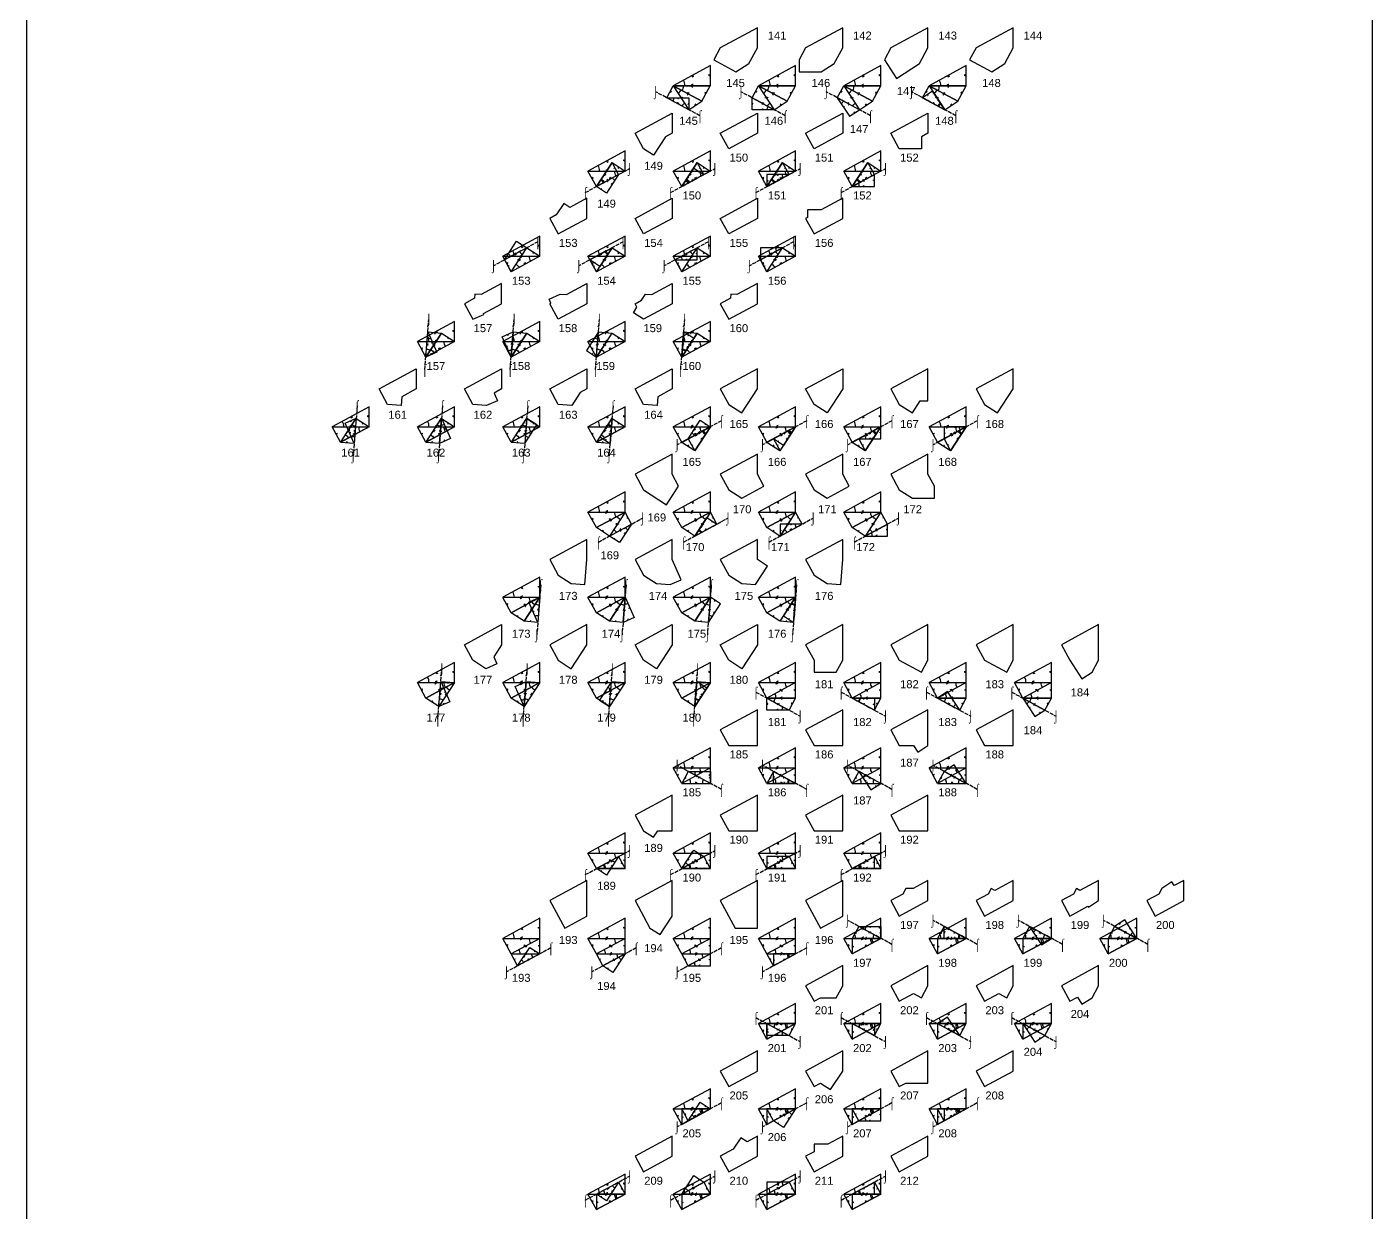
# Model space of a CAD drawing. Header units: millimetres. Extents: x 122552 to 2943733, y -2581954 to 22549.
# Drawn here: x 2523429 to 2943733, y -1841895 to -1471444 of the extents above; entities that cross this region are included whole.
import ezdxf
from ezdxf.enums import TextEntityAlignment as Align

# ---------------------------------------------------------------- set-up
doc = ezdxf.new("R2010")
doc.units = ezdxf.units.MM
doc.linetypes.add('ACAD_ISO02W100', pattern=[15, 12, -3])
for name, color, linetype in [('BASE', 170, 'Continuous'), ('HYPOTENUSE', 10, 'Continuous'), ('PERPENDICULAR', 90, 'Continuous'), ('Standard', 7, 'Continuous')]:
    doc.layers.add(name, color=color, linetype=linetype)
doc.styles.add('Arial', font='arial_0.ttf')

# ---------------------------------------------------------------- blocks, each defined once
blk = doc.blocks.new('fundamental_block_GT')
at = {"color": 175, "true_color": 0x4554a5}
for p, q in [((439, -4), (439, 26)), ((439, 26), (469, 26)), ((469, 26), (460, 29)), ((469, 26), (460, 23))]:
    blk.add_line(p, q, dxfattribs=at)
at = {"color": 242, "true_color": 0xcd2027}
for p, q in [((441, 235), (456, 208)), ((456, 208), (482, 222)), ((482, 222), (472, 221)), ((482, 222), (475, 215))]:
    blk.add_line(p, q, dxfattribs=at)
at = {"color": 114, "true_color": 0x139b48}
for p, q in [((851, 261), (848, 251)), ((851, 231), (851, 261)), ((851, 261), (854, 251)), ((881, 231), (851, 231))]:
    blk.add_line(p, q, dxfattribs=at)
at = {"color": 4}
blk.add_arc((0, -2), 277, 359.9799, 28.4254, dxfattribs=at)
at = {"layer": 'BASE'}
blk.add_line((0, 0), (879, -7), dxfattribs=at)
at = {"layer": 'HYPOTENUSE'}
blk.add_line((883, 469), (0, 0), dxfattribs=at)
at = {"layer": 'PERPENDICULAR'}
blk.add_line((879, -7), (883, 469), dxfattribs=at)
blk = doc.blocks.new('complete_blocks')
at = {"linetype": 'ACAD_ISO02W100', "ltscale": 100}
for p, q in [((52663, 438802), (38834, 446307)), ((79312, 438802), (65483, 446307)), ((105961, 438802), (92131, 446307)), ((132609, 438802), (118780, 446307)), ((16858, 414801), (30687, 422306)), ((43507, 414801), (57336, 422306)), ((70155, 414801), (83985, 422306)), ((96804, 414801), (110633, 422306)), ((2002, 399410), (-11827, 391905)), ((28651, 399410), (14821, 391905)), ((55299, 399410), (41470, 391905)), ((81948, 399410), (68119, 391905)), ((-33293, 359458), (-32049, 375144)), ((-6644, 359458), (-5400, 375144)), ((20004, 359458), (21248, 375144)), ((46653, 359458), (47897, 375144)), ((-54442, 348157), (-55686, 332472)), ((-27793, 348157), (-29037, 332472)), ((-1144, 348157), (-2388, 332472)), ((25504, 348157), (24260, 332472)), ((59372, 343465), (45543, 335960)), ((86021, 343465), (72192, 335960)), ((112670, 343465), (98840, 335960)), ((139318, 343465), (125489, 335960)), ((20931, 305559), (34760, 313064)), ((47580, 305559), (61409, 313064)), ((74228, 305559), (88058, 313064)), ((100877, 305559), (114706, 313064)), ((2929, 292213), (1685, 276527)), ((29577, 292213), (28333, 276527)), ((56226, 292213), (54982, 276527)), ((82875, 292213), (81631, 276527)), ((-29220, 250216), (-27976, 265902)), ((-2572, 250216), (-1327, 265902)), ((24077, 250216), (25321, 265902)), ((50726, 250216), (51970, 265902)), ((70155, 258661), (83985, 251156)), ((96804, 258661), (110633, 251156)), ((123453, 258661), (137282, 251156)), ((150101, 258661), (163931, 251156)), ((59372, 228260), (45543, 235765)), ((86021, 228260), (72192, 235765)), ((112670, 228260), (98840, 235765)), ((139318, 228260), (125489, 235765)), ((16858, 201611), (30687, 209116)), ((43507, 201611), (57336, 209116)), ((70155, 201611), (83985, 209116)), ((96804, 201611), (110633, 209116)), ((112670, 179820), (98840, 187326)), ((139318, 179820), (125489, 187326)), ((165967, 179820), (152138, 187326)), ((192616, 179820), (178786, 187326)), ((6075, 178715), (-7754, 171210)), ((32724, 178715), (18894, 171210)), ((59372, 178715), (45543, 171210)), ((86021, 178715), (72192, 171210)), ((70155, 156924), (83985, 149419)), ((96804, 156924), (110633, 149419)), ((123453, 156924), (137282, 149419)), ((150101, 156924), (163931, 149419)), ((59372, 130276), (45543, 122771)), ((86021, 130276), (72192, 122771)), ((112670, 130276), (98840, 122771)), ((139318, 130276), (125489, 122771)), ((16858, 99874), (30687, 107380)), ((43507, 99874), (57336, 107380)), ((70155, 99874), (83985, 107380)), ((96804, 99874), (110633, 107380))]:
    blk.add_line(p, q, dxfattribs=at)
for p, xscale, yscale, zscale, rotation in [((44328, 448183), 10.18429076373612, 10.18429076373612, 10.18429076373612, 303.5116672382094), ((44328, 448183), 11.58735412275403, 11.58735412275403, 11.58735412275403, 332.0000000000002), ((70976, 448183), 10.18429076373612, 10.18429076373612, 10.18429076373612, 303.5116672382094), ((70976, 448183), 11.58735412275403, 11.58735412275403, 11.58735412275403, 332.0000000000002), ((97625, 448183), 10.18429076373612, 10.18429076373612, 10.18429076373612, 303.5116672382094), ((97625, 448183), 11.58735412275403, 11.58735412275403, 11.58735412275403, 332.0000000000002), ((124274, 448183), 10.18429076373612, 10.18429076373612, 10.18429076373612, 303.5116672382094), ((124274, 448183), 11.58735412275403, 11.58735412275403, 11.58735412275403, 332.0000000000002), ((49206, 440678), -8.951118371073811, 8.951118371073813, 8.951118371073811, 331.0233344764158), ((75855, 440678), -8.951118371073811, 8.951118371073813, 8.951118371073811, 331.0233344764158), ((95589, 444431), 7.867265571233956, 7.867265571233956, 7.867265571233956, 303.5116672382118), ((102503, 440678), -8.951118371073811, 8.951118371073813, 8.951118371073811, 331.0233344764158), ((129152, 440678), -8.951118371073811, 8.951118371073813, 8.951118371073811, 331.0233344764158), ((129152, 440678), 7.867265571233958, 7.867265571233958, 7.867265571233958, 123.5116672382119), ((42291, 444431), -7.867265571233956, 7.867265571233956, 7.867265571233956, 179.5116672382024), ((75855, 440678), -7.867265571233958, 7.867265571233957, 7.867265571233957, 359.5116672382023), ((29266, 421535), -11.58735412275403, 11.58735412275403, 11.58735412275403, 27.99999999999958), ((55915, 421535), -11.58735412275403, 11.58735412275403, 11.58735412275403, 27.99999999999958), ((82564, 421535), -11.58735412275403, 11.58735412275403, 11.58735412275403, 27.99999999999958), ((109212, 421535), -11.58735412275403, 11.58735412275403, 11.58735412275403, 27.99999999999958), ((20315, 416677), 8.951118371073763, 8.951118371073763, 8.951118371073763, 28.97666552358404), ((20315, 416677), -10.18429076373601, 10.18429076373601, 10.18429076373601, 236.488332761791), ((27230, 420430), -7.867265571233956, 7.867265571233957, 7.867265571233957, 56.48833276178713), ((46964, 416677), 8.951118371073763, 8.951118371073763, 8.951118371073763, 28.97666552358404), ((46964, 416677), -10.18429076373601, 10.18429076373601, 10.18429076373601, 236.488332761791), ((46964, 416677), -7.867265571233956, 7.867265571233956, 7.867265571233956, 236.4883327617871), ((73613, 416677), 8.951118371073763, 8.951118371073763, 8.951118371073763, 28.97666552358404), ((73613, 416677), -10.18429076373601, 10.18429076373601, 10.18429076373601, 236.488332761791), ((80527, 420430), 7.867265571233957, 7.867265571233957, 7.867265571233957, 180.4883327617987), ((100261, 416677), 8.951118371073763, 8.951118371073763, 8.951118371073763, 28.97666552358404), ((100261, 416677), -10.18429076373601, 10.18429076373601, 10.18429076373601, 236.488332761791), ((100261, 416677), 7.867265571233956, 7.867265571233956, 7.867265571233956, 0.488332761798667), ((2618, 394886), -11.58735412275403, 11.58735412275403, 11.58735412275403, 27.99999999999958), ((-8370, 393781), -7.867265571233956, 7.867265571233956, 7.867265571233956, 236.4883327617871), ((29266, 394886), -11.58735412275403, 11.58735412275403, 11.58735412275403, 27.99999999999958), ((25193, 397533), -7.867265571233956, 7.867265571233957, 7.867265571233957, 56.48833276178713), ((55915, 394886), -11.58735412275403, 11.58735412275403, 11.58735412275403, 27.99999999999958), ((82564, 394886), -11.58735412275403, 11.58735412275403, 11.58735412275403, 27.99999999999958), ((-1455, 397533), 8.951118371073763, 8.951118371073763, 8.951118371073763, 208.976665523584), ((-6333, 390028), -10.18429076373601, 10.18429076373601, 10.18429076373601, 236.488332761791), ((25193, 397533), 8.951118371073763, 8.951118371073763, 8.951118371073763, 208.976665523584), ((20315, 390028), -10.18429076373601, 10.18429076373601, 10.18429076373601, 236.488332761791), ((51842, 397533), 8.951118371073763, 8.951118371073763, 8.951118371073763, 208.976665523584), ((44927, 393781), 7.867265571233956, 7.867265571233956, 7.867265571233956, 0.488332761798667), ((46964, 390028), -10.18429076373601, 10.18429076373601, 10.18429076373601, 236.488332761791), ((78491, 397533), 8.951118371073763, 8.951118371073763, 8.951118371073763, 208.976665523584), ((78491, 397533), 7.867265571233957, 7.867265571233957, 7.867265571233957, 180.4883327617987), ((73613, 390028), -10.18429076373601, 10.18429076373601, 10.18429076373601, 236.488332761791), ((-32360, 371222), -7.867265571234027, 7.867265571234027, 7.867265571234027, 113.4649982853669), ((-24031, 368237), -11.58735412275403, 11.58735412275403, 11.58735412275403, 27.99999999999958), ((-32982, 363380), -8.95111837107376, 8.951118371073761, 8.951118371073763, 264.9766655235803), ((-32982, 363380), -10.18429076373601, 10.18429076373601, 10.18429076373601, 236.488332761791), ((-6333, 363380), -7.867265571234027, 7.867265571234026, 7.867265571234026, 293.464998285367), ((2618, 368237), -11.58735412275403, 11.58735412275403, 11.58735412275403, 27.99999999999958), ((-6333, 363380), -8.95111837107376, 8.951118371073761, 8.951118371073763, 264.9766655235803), ((-6333, 363380), -10.18429076373601, 10.18429076373601, 10.18429076373601, 236.488332761791), ((20937, 371222), 7.867265571234015, 7.867265571234015, 7.867265571234015, 237.4649982853774), ((29266, 368237), -11.58735412275403, 11.58735412275403, 11.58735412275403, 27.99999999999958), ((20315, 363380), -8.95111837107376, 8.951118371073761, 8.951118371073763, 264.9766655235803), ((20315, 363380), -10.18429076373601, 10.18429076373601, 10.18429076373601, 236.488332761791), ((46964, 363380), 7.867265571234018, 7.867265571234018, 7.867265571234018, 57.46499828537736), ((55915, 368237), -11.58735412275403, 11.58735412275403, 11.58735412275403, 27.99999999999958), ((46964, 363380), -8.95111837107376, 8.951118371073761, 8.951118371073763, 264.9766655235803), ((46964, 363380), -10.18429076373601, 10.18429076373601, 10.18429076373601, 236.488332761791), ((-50680, 341589), -11.58735412275403, 11.58735412275403, 11.58735412275403, 27.99999999999958), ((-24031, 341589), -11.58735412275403, 11.58735412275403, 11.58735412275403, 27.99999999999958), ((2618, 341589), -11.58735412275403, 11.58735412275403, 11.58735412275403, 27.99999999999958), ((29266, 341589), -11.58735412275403, 11.58735412275403, 11.58735412275403, 27.99999999999958), ((55915, 341589), -11.58735412275403, 11.58735412275403, 11.58735412275403, 27.99999999999958), ((82564, 341589), -11.58735412275403, 11.58735412275403, 11.58735412275403, 27.99999999999958), ((109212, 341589), -11.58735412275403, 11.58735412275403, 11.58735412275403, 27.99999999999958), ((135861, 341589), -11.58735412275403, 11.58735412275403, 11.58735412275403, 27.99999999999958), ((-59631, 336731), -10.18429076373601, 10.18429076373601, 10.18429076373601, 236.488332761791), ((-54753, 344236), -8.951118371073758, 8.951118371073761, 8.951118371073763, 84.97666552358034), ((-55375, 336393), -7.867265571234027, 7.867265571234026, 7.867265571234026, 293.464998285367), ((-32982, 336731), -10.18429076373601, 10.18429076373601, 10.18429076373601, 236.488332761791), ((-28104, 344236), -8.951118371073758, 8.951118371073761, 8.951118371073763, 84.97666552358034), ((-28104, 344236), -7.867265571234027, 7.867265571234027, 7.867265571234027, 113.4649982853669), ((-6333, 336731), -10.18429076373601, 10.18429076373601, 10.18429076373601, 236.488332761791), ((-1455, 344236), -8.951118371073758, 8.951118371073761, 8.951118371073763, 84.97666552358034), ((-2077, 336393), 7.867265571234026, 7.867265571234026, 7.867265571234026, 57.46499828537651), ((20315, 336731), -10.18429076373601, 10.18429076373601, 10.18429076373601, 236.488332761791), ((25193, 344236), -8.951118371073758, 8.951118371073761, 8.951118371073763, 84.97666552358034), ((25193, 344236), 7.867265571234015, 7.867265571234015, 7.867265571234015, 237.4649982853774), ((55915, 341589), -10.18429076373601, 10.18429076373601, 10.18429076373601, 56.48833276179112), ((49000, 337836), -7.867265571233956, 7.867265571233956, 7.867265571233956, 236.4883327617871), ((55915, 341589), 8.951118371073763, 8.951118371073763, 8.951118371073763, 208.976665523584), ((82564, 341589), -10.18429076373601, 10.18429076373601, 10.18429076373601, 56.48833276179112), ((82564, 341589), 8.951118371073763, 8.951118371073763, 8.951118371073763, 208.976665523584), ((82564, 341589), -7.867265571233956, 7.867265571233957, 7.867265571233957, 56.48833276178713), ((109212, 341589), -10.18429076373601, 10.18429076373601, 10.18429076373601, 56.48833276179112), ((109212, 341589), 8.951118371073763, 8.951118371073763, 8.951118371073763, 208.976665523584), ((102298, 337836), 7.867265571233956, 7.867265571233956, 7.867265571233956, 0.488332761798667), ((135861, 341589), -10.18429076373601, 10.18429076373601, 10.18429076373601, 56.48833276179112), ((135861, 341589), 7.867265571233957, 7.867265571233957, 7.867265571233957, 180.4883327617987), ((135861, 341589), 8.951118371073763, 8.951118371073763, 8.951118371073763, 208.976665523584), ((29266, 314940), -11.58735412275403, 11.58735412275403, 11.58735412275403, 27.99999999999958), ((55915, 314940), -11.58735412275403, 11.58735412275403, 11.58735412275403, 27.99999999999958), ((82564, 314940), -11.58735412275403, 11.58735412275403, 11.58735412275403, 27.99999999999958), ((109212, 314940), -11.58735412275403, 11.58735412275403, 11.58735412275403, 27.99999999999958), ((29266, 314940), -10.18429076373601, 10.18429076373601, 10.18429076373601, 56.48833276179112), ((55915, 314940), -10.18429076373601, 10.18429076373601, 10.18429076373601, 56.48833276179112), ((82564, 314940), -10.18429076373601, 10.18429076373601, 10.18429076373601, 56.48833276179112), ((109212, 314940), -10.18429076373601, 10.18429076373601, 10.18429076373601, 56.48833276179112), ((24388, 307435), 8.951118371073763, 8.951118371073763, 8.951118371073763, 28.97666552358404), ((31303, 311188), -7.867265571233956, 7.867265571233957, 7.867265571233957, 56.48833276178713), ((51037, 307435), 8.951118371073763, 8.951118371073763, 8.951118371073763, 28.97666552358404), ((51037, 307435), -7.867265571233956, 7.867265571233956, 7.867265571233956, 236.4883327617871), ((77686, 307435), 8.951118371073763, 8.951118371073763, 8.951118371073763, 28.97666552358404), ((84600, 311188), 7.867265571233957, 7.867265571233957, 7.867265571233957, 180.4883327617987), ((104334, 307435), 8.951118371073763, 8.951118371073763, 8.951118371073763, 28.97666552358404), ((104334, 307435), 7.867265571233956, 7.867265571233956, 7.867265571233956, 0.488332761798667), ((2618, 288291), -11.58735412275403, 11.58735412275403, 11.58735412275403, 27.99999999999958), ((2618, 288291), -10.18429076373601, 10.18429076373601, 10.18429076373601, 56.48833276179112), ((29266, 288291), -11.58735412275403, 11.58735412275403, 11.58735412275403, 27.99999999999958), ((29266, 288291), -10.18429076373601, 10.18429076373601, 10.18429076373601, 56.48833276179112), ((55915, 288291), -11.58735412275403, 11.58735412275403, 11.58735412275403, 27.99999999999958), ((55915, 288291), -10.18429076373601, 10.18429076373601, 10.18429076373601, 56.48833276179112), ((82564, 288291), -11.58735412275403, 11.58735412275403, 11.58735412275403, 27.99999999999958), ((82564, 288291), -10.18429076373601, 10.18429076373601, 10.18429076373601, 56.48833276179112), ((2618, 288291), -8.951118371073703, 8.951118371073697, 8.951118371073699, 84.97666552358099), ((1996, 280449), -7.867265571233787, 7.867265571233787, 7.867265571233788, 293.4649982853678), ((29266, 288291), -8.951118371073703, 8.951118371073697, 8.951118371073699, 84.97666552358099), ((29266, 288291), -7.867265571233786, 7.867265571233787, 7.867265571233787, 113.4649982853677), ((55915, 288291), -8.951118371073703, 8.951118371073697, 8.951118371073699, 84.97666552358099), ((55293, 280449), 7.867265571233788, 7.867265571233788, 7.867265571233788, 57.46499828537721), ((82564, 288291), -8.951118371073703, 8.951118371073697, 8.951118371073699, 84.97666552358099), ((82564, 288291), 7.867265571233787, 7.867265571233787, 7.867265571233787, 237.4649982853773), ((-24031, 261643), -11.58735412275403, 11.58735412275403, 11.58735412275403, 27.99999999999958), ((2618, 261643), -11.58735412275403, 11.58735412275403, 11.58735412275403, 27.99999999999958), ((29266, 261643), -11.58735412275403, 11.58735412275403, 11.58735412275403, 27.99999999999958), ((55915, 261643), -11.58735412275403, 11.58735412275403, 11.58735412275403, 27.99999999999958), ((82564, 261643), -11.58735412275403, 11.58735412275403, 11.58735412275403, 27.99999999999958), ((109212, 261643), -11.58735412275403, 11.58735412275403, 11.58735412275403, 27.99999999999958), ((135861, 261643), -11.58735412275403, 11.58735412275403, 11.58735412275403, 27.99999999999958), ((162510, 261643), -11.58735412275403, 11.58735412275403, 11.58735412275403, 27.99999999999958), ((-24031, 261643), -10.18429076373601, 10.18429076373601, 10.18429076373601, 56.48833276179112), ((-28287, 261980), -7.867265571233786, 7.867265571233787, 7.867265571233787, 113.4649982853677), ((-28909, 254138), -8.951118371073703, 8.951118371073697, 8.951118371073699, 264.976665523581), ((2618, 261643), -10.18429076373601, 10.18429076373601, 10.18429076373601, 56.48833276179112), ((-2260, 254138), -7.867265571233787, 7.867265571233787, 7.867265571233788, 293.4649982853678), ((-2260, 254138), -8.951118371073703, 8.951118371073697, 8.951118371073699, 264.976665523581), ((29266, 261643), -10.18429076373601, 10.18429076373601, 10.18429076373601, 56.48833276179112), ((25010, 261980), 7.867265571233787, 7.867265571233787, 7.867265571233787, 237.4649982853773), ((24388, 254138), -8.951118371073703, 8.951118371073697, 8.951118371073699, 264.976665523581), ((55915, 261643), -10.18429076373601, 10.18429076373601, 10.18429076373601, 56.48833276179112), ((51037, 254138), 7.867265571233788, 7.867265571233788, 7.867265571233788, 57.46499828537721), ((51037, 254138), -8.951118371073703, 8.951118371073697, 8.951118371073699, 264.976665523581), ((73613, 256785), 10.18429076373601, 10.18429076373601, 10.18429076373601, 0.4883327617912043), ((100261, 256785), 10.18429076373601, 10.18429076373601, 10.18429076373601, 0.4883327617912043), ((126910, 256785), 10.18429076373601, 10.18429076373601, 10.18429076373601, 0.4883327617912043), ((153559, 256785), 10.18429076373601, 10.18429076373601, 10.18429076373601, 0.4883327617912043), ((73613, 256785), 8.951118371073562, 8.951118371073562, 8.951118371073562, 331.9999999999989), ((80527, 253033), -7.867265571233637, 7.867265571233637, 7.867265571233638, 359.5116672382031), ((100261, 256785), 8.951118371073562, 8.951118371073562, 8.951118371073562, 331.9999999999989), ((100261, 256785), -7.867265571233639, 7.867265571233639, 7.86726557123364, 179.5116672382031), ((126910, 256785), 8.951118371073562, 8.951118371073562, 8.951118371073562, 331.9999999999989), ((133825, 253033), 7.867265571233636, 7.867265571233636, 7.867265571233636, 123.5116672382125), ((153559, 256785), 7.86726557123364, 7.86726557123364, 7.86726557123364, 303.5116672382126), ((153559, 256785), 8.951118371073562, 8.951118371073562, 8.951118371073562, 331.9999999999989), ((55915, 234994), -11.58735412275403, 11.58735412275403, 11.58735412275403, 27.99999999999958), ((82564, 234994), -11.58735412275403, 11.58735412275403, 11.58735412275403, 27.99999999999958), ((109212, 234994), -11.58735412275403, 11.58735412275403, 11.58735412275403, 27.99999999999958), ((135861, 234994), -11.58735412275403, 11.58735412275403, 11.58735412275403, 27.99999999999958), ((102298, 233889), 7.86726557123364, 7.86726557123364, 7.86726557123364, 303.5116672382126), ((135861, 230136), 7.867265571233636, 7.867265571233636, 7.867265571233636, 123.5116672382125), ((46964, 230136), 10.18429076373601, 10.18429076373601, 10.18429076373601, 0.4883327617912043), ((55915, 230136), 8.951118371073562, 8.951118371073562, 8.951118371073562, 151.9999999999989), ((49000, 233889), -7.867265571233639, 7.867265571233639, 7.86726557123364, 179.5116672382031), ((73613, 230136), 10.18429076373601, 10.18429076373601, 10.18429076373601, 0.4883327617912043), ((82564, 230136), 8.951118371073562, 8.951118371073562, 8.951118371073562, 151.9999999999989), ((82564, 230136), -7.867265571233637, 7.867265571233637, 7.867265571233638, 359.5116672382031), ((100261, 230136), 10.18429076373601, 10.18429076373601, 10.18429076373601, 0.4883327617912043), ((109212, 230136), 8.951118371073562, 8.951118371073562, 8.951118371073562, 151.9999999999989), ((126910, 230136), 10.18429076373601, 10.18429076373601, 10.18429076373601, 0.4883327617912043), ((135861, 230136), 8.951118371073562, 8.951118371073562, 8.951118371073562, 151.9999999999989), ((29266, 208345), -11.58735412275403, 11.58735412275403, 11.58735412275403, 27.99999999999958), ((55915, 208345), -11.58735412275403, 11.58735412275403, 11.58735412275403, 27.99999999999958), ((82564, 208345), -11.58735412275403, 11.58735412275403, 11.58735412275403, 27.99999999999958), ((109212, 208345), -11.58735412275403, 11.58735412275403, 11.58735412275403, 27.99999999999958), ((20315, 203488), 10.18429076373601, 10.18429076373601, 10.18429076373601, 0.4883327617912043), ((20315, 203488), -8.951118371073562, 8.951118371073562, 8.951118371073562, 208.0000000000011), ((27230, 207240), -7.867265571233638, 7.867265571233639, 7.86726557123364, 56.48833276178721), ((46964, 203488), -7.867265571233637, 7.867265571233639, 7.86726557123364, 236.4883327617872), ((46964, 203488), 10.18429076373601, 10.18429076373601, 10.18429076373601, 0.4883327617912043), ((46964, 203488), -8.951118371073562, 8.951118371073562, 8.951118371073562, 208.0000000000011), ((73613, 203488), 10.18429076373601, 10.18429076373601, 10.18429076373601, 0.4883327617912043), ((80527, 207240), 7.86726557123364, 7.86726557123364, 7.86726557123364, 180.4883327617971), ((73613, 203488), -8.951118371073562, 8.951118371073562, 8.951118371073562, 208.0000000000011), ((100261, 203488), 10.18429076373601, 10.18429076373601, 10.18429076373601, 0.4883327617912043), ((100261, 203488), -8.951118371073562, 8.951118371073562, 8.951118371073562, 208.0000000000011), ((100261, 203488), 7.867265571233641, 7.867265571233641, 7.867265571233641, 0.4883327617971738), ((2618, 181697), -11.58735412275403, 11.58735412275403, 11.58735412275403, 27.99999999999958), ((29266, 181697), -11.58735412275403, 11.58735412275403, 11.58735412275403, 27.99999999999958), ((55915, 181697), -11.58735412275403, 11.58735412275403, 11.58735412275403, 27.99999999999958), ((82564, 181697), -11.58735412275403, 11.58735412275403, 11.58735412275403, 27.99999999999958), ((109212, 181697), -11.58735412275403, 11.58735412275403, 11.58735412275403, 27.99999999999958), ((109212, 181697), 8.951118371073806, 8.951118371073806, 8.951118371073806, 152.0000000000014), ((102298, 185449), -7.867265571234049, 7.867265571234047, 7.867265571234048, 179.5116672382047), ((135861, 181697), -11.58735412275403, 11.58735412275403, 11.58735412275403, 27.99999999999958), ((135861, 181697), 8.951118371073806, 8.951118371073806, 8.951118371073806, 152.0000000000014), ((135861, 181697), -7.867265571234046, 7.867265571234047, 7.867265571234047, 359.5116672382047), ((162510, 181697), -11.58735412275403, 11.58735412275403, 11.58735412275403, 27.99999999999958), ((162510, 181697), 8.951118371073806, 8.951118371073806, 8.951118371073806, 152.0000000000014), ((155595, 185449), 7.867265571234048, 7.867265571234048, 7.867265571234048, 303.5116672382142), ((189158, 181697), -11.58735412275403, 11.58735412275403, 11.58735412275403, 27.99999999999958), ((189158, 181697), 8.951118371073806, 8.951118371073806, 8.951118371073806, 152.0000000000014), ((189158, 181697), 7.867265571234047, 7.867265571234047, 7.867265571234047, 123.5116672382142), ((-6333, 176839), 10.18429076373601, 10.18429076373601, 10.18429076373601, 0.4883327617912043), ((20315, 176839), 10.18429076373601, 10.18429076373601, 10.18429076373601, 0.4883327617912043), ((46964, 176839), 10.18429076373601, 10.18429076373601, 10.18429076373601, 0.4883327617912043), ((73613, 176839), 10.18429076373601, 10.18429076373601, 10.18429076373601, 0.4883327617912043), ((109212, 181697), 10.1842907637361, 10.1842907637361, 10.1842907637361, 180.4883327617911), ((135861, 181697), 10.1842907637361, 10.1842907637361, 10.1842907637361, 180.4883327617911), ((162510, 181697), 10.1842907637361, 10.1842907637361, 10.1842907637361, 180.4883327617911), ((189158, 181697), 10.1842907637361, 10.1842907637361, 10.1842907637361, 180.4883327617911), ((2618, 176839), -8.951118371073443, 8.951118371073443, 8.951118371073443, 28.0000000000011), ((-4297, 173086), -7.867265571233637, 7.867265571233639, 7.86726557123364, 236.4883327617872), ((29266, 176839), -8.951118371073443, 8.951118371073443, 8.951118371073443, 28.0000000000011), ((29266, 176839), -7.867265571233638, 7.867265571233639, 7.86726557123364, 56.48833276178721), ((55915, 176839), -8.951118371073443, 8.951118371073443, 8.951118371073443, 28.0000000000011), ((49000, 173086), 7.867265571233641, 7.867265571233641, 7.867265571233641, 0.4883327617971738), ((82564, 176839), -8.951118371073443, 8.951118371073443, 8.951118371073443, 28.0000000000011), ((82564, 176839), 7.86726557123364, 7.86726557123364, 7.86726557123364, 180.4883327617971), ((82564, 155048), -11.58735412275403, 11.58735412275403, 11.58735412275403, 27.99999999999958), ((109212, 155048), -11.58735412275403, 11.58735412275403, 11.58735412275403, 27.99999999999958), ((135861, 155048), -11.58735412275403, 11.58735412275403, 11.58735412275403, 27.99999999999958), ((162510, 155048), -11.58735412275403, 11.58735412275403, 11.58735412275403, 27.99999999999958), ((73613, 155048), 8.951118371073806, 8.951118371073806, 8.951118371073806, 332.0000000000014), ((100261, 155048), 8.951118371073806, 8.951118371073806, 8.951118371073806, 332.0000000000014), ((126910, 155048), 8.951118371073806, 8.951118371073806, 8.951118371073806, 332.0000000000014), ((133825, 151296), 7.867265571234047, 7.867265571234047, 7.867265571234047, 123.5116672382142), ((153559, 155048), 7.867265571234048, 7.867265571234048, 7.867265571234048, 303.5116672382142), ((153559, 155048), 8.951118371073806, 8.951118371073806, 8.951118371073806, 332.0000000000014), ((82564, 155048), 10.1842907637361, 10.1842907637361, 10.1842907637361, 180.4883327617911), ((80527, 151296), -7.867265571234046, 7.867265571234047, 7.867265571234047, 359.5116672382047), ((109212, 155048), 10.1842907637361, 10.1842907637361, 10.1842907637361, 180.4883327617911), ((100261, 155048), -7.867265571234049, 7.867265571234047, 7.867265571234048, 179.5116672382047), ((135861, 155048), 10.1842907637361, 10.1842907637361, 10.1842907637361, 180.4883327617911), ((162510, 155048), 10.1842907637361, 10.1842907637361, 10.1842907637361, 180.4883327617911), ((55915, 128399), -11.58735412275403, 11.58735412275403, 11.58735412275403, 27.99999999999958), ((55915, 128399), -8.951118371073806, 8.951118371073806, 8.951118371073806, 27.99999999999774), ((49000, 124647), -7.867265571233941, 7.867265571233939, 7.867265571233938, 236.488332761784), ((82564, 128399), -11.58735412275403, 11.58735412275403, 11.58735412275403, 27.99999999999958), ((82564, 128399), -8.951118371073806, 8.951118371073806, 8.951118371073806, 27.99999999999774), ((82564, 128399), -7.867265571233938, 7.867265571233939, 7.867265571233938, 56.48833276178401), ((109212, 128399), -11.58735412275403, 11.58735412275403, 11.58735412275403, 27.99999999999958), ((109212, 128399), -8.951118371073806, 8.951118371073806, 8.951118371073806, 27.99999999999774), ((135861, 128399), -11.58735412275403, 11.58735412275403, 11.58735412275403, 27.99999999999958), ((135861, 128399), -8.951118371073806, 8.951118371073806, 8.951118371073806, 27.99999999999774), ((55915, 128399), 10.1842907637361, 10.1842907637361, 10.1842907637361, 180.4883327617911), ((82564, 128399), 10.1842907637361, 10.1842907637361, 10.1842907637361, 180.4883327617911), ((109212, 128399), 10.1842907637361, 10.1842907637361, 10.1842907637361, 180.4883327617911), ((102298, 124647), 7.867265571233938, 7.867265571233938, 7.867265571233938, 0.4883327617941892), ((135861, 128399), 10.1842907637361, 10.1842907637361, 10.1842907637361, 180.4883327617911), ((135861, 128399), 7.867265571233938, 7.867265571233938, 7.867265571233938, 180.4883327617942), ((29266, 101751), -11.58735412275403, 11.58735412275403, 11.58735412275403, 27.99999999999958), ((20315, 101751), -8.951118371073806, 8.951118371073806, 8.951118371073806, 207.9999999999978), ((27230, 105503), -7.867265571233938, 7.867265571233939, 7.867265571233938, 56.48833276178401), ((55915, 101751), -11.58735412275403, 11.58735412275403, 11.58735412275403, 27.99999999999958), ((46964, 101751), -7.867265571233941, 7.867265571233939, 7.867265571233938, 236.488332761784), ((46964, 101751), -8.951118371073806, 8.951118371073806, 8.951118371073806, 207.9999999999978), ((82564, 101751), -11.58735412275403, 11.58735412275403, 11.58735412275403, 27.99999999999958), ((80527, 105503), 7.867265571233938, 7.867265571233938, 7.867265571233938, 180.4883327617942), ((73613, 101751), -8.951118371073806, 8.951118371073806, 8.951118371073806, 207.9999999999978), ((109212, 101751), -11.58735412275403, 11.58735412275403, 11.58735412275403, 27.99999999999958), ((100261, 101751), -8.951118371073806, 8.951118371073806, 8.951118371073806, 207.9999999999978), ((100261, 101751), 7.867265571233938, 7.867265571233938, 7.867265571233938, 0.4883327617941892), ((29266, 101751), 10.1842907637361, 10.1842907637361, 10.1842907637361, 180.4883327617911), ((55915, 101751), 10.1842907637361, 10.1842907637361, 10.1842907637361, 180.4883327617911), ((82564, 101751), 10.1842907637361, 10.1842907637361, 10.1842907637361, 180.4883327617911), ((109212, 101751), 10.1842907637361, 10.1842907637361, 10.1842907637361, 180.4883327617911)]:
    blk.add_blockref('fundamental_block_GT', p, dxfattribs=dict(xscale=xscale, yscale=yscale, zscale=zscale, rotation=rotation))
at = {"layer": 'Standard', "xscale": 13.18371388650824, "yscale": 13.18371388650824, "zscale": 13.18371388650824, "rotation": 0.4883327617913192}
for p in [(44328, 448183), (70976, 448183), (97625, 448183), (124274, 448183), (17679, 421535), (44328, 421535), (70976, 421535), (97625, 421535), (-8970, 394886), (17679, 394886), (44328, 394886), (70976, 394886), (-35618, 368237), (-8970, 368237), (17679, 368237), (44328, 368237), (-62267, 341589), (-35618, 341589), (-8970, 341589), (17679, 341589), (44328, 341589), (70976, 341589), (97625, 341589), (124274, 341589), (17679, 314940), (44328, 314940), (70976, 314940), (97625, 314940), (-8970, 288291), (17679, 288291), (44328, 288291), (70976, 288291), (-35618, 261643), (-8970, 261643), (17679, 261643), (44328, 261643), (70976, 261643), (97625, 261643), (124274, 261643), (150922, 261643), (44328, 234994), (70976, 234994), (97625, 234994), (124274, 234994), (17679, 208345), (44328, 208345), (70976, 208345), (97625, 208345), (-8970, 181697), (17679, 181697), (44328, 181697), (70976, 181697), (97625, 181697), (124274, 181697), (150922, 181697), (177571, 181697), (70976, 155048), (97625, 155048), (124274, 155048), (150922, 155048), (44328, 128399), (70976, 128399), (97625, 128399), (124274, 128399), (17679, 101751), (44328, 101751), (70976, 101751), (97625, 101751)]:
    blk.add_blockref('fundamental_block_GT', p, dxfattribs=at)
at = {"style": 'Arial'}
for s, p in [('141', (76770, 463879)), ('142', (103419, 463879)), ('143', (130067, 463879)), ('144', (156716, 463879)), ('⌡', (38834, 446307)), ('⌡', (65483, 446307)), ('⌡', (92131, 446307)), ('⌡', (118780, 446307)), ('145', (49103, 437230)), ('⌠', (52663, 438802)), ('146', (75752, 437230)), ('⌠', (79312, 438802)), ('⌠', (105961, 438802)), ('148', (129049, 437230)), ('⌠', (132609, 438802)), ('147', (102400, 434674)), ('⌡', (30687, 422306)), ('⌡', (57336, 422306)), ('⌡', (83985, 422306)), ('⌡', (110633, 422306)), ('⌠', (16858, 414801)), ('⌠', (43507, 414801)), ('⌠', (70155, 414801)), ('⌠', (96804, 414801)), ('149', (23473, 411334)), ('150', (50121, 413891)), ('151', (76770, 413891)), ('152', (103419, 413891)), ('⌠', (2002, 399410)), ('⌠', (28651, 399410)), ('⌠', (55299, 399410)), ('⌠', (81948, 399410)), ('⌡', (-11827, 391905)), ('⌡', (14821, 391905)), ('⌡', (41470, 391905)), ('⌡', (68119, 391905)), ('153', (-3176, 387242)), ('154', (23473, 387242)), ('155', (50121, 387242)), ('156', (76770, 387242)), ('⌡', (-32049, 375144)), ('⌡', (-5400, 375144)), ('⌡', (21248, 375144)), ('⌡', (47897, 375144)), ('157', (-29825, 360593)), ('158', (-3261, 360593)), ('159', (23218, 360593)), ('160', (50121, 360593)), ('⌠', (-33293, 359458)), ('⌠', (-6644, 359458)), ('⌠', (20004, 359458)), ('⌠', (46653, 359458)), ('⌠', (-54442, 348157)), ('⌠', (-27793, 348157)), ('⌠', (-1144, 348157)), ('⌠', (25504, 348157)), ('⌠', (59372, 343465)), ('⌠', (86021, 343465)), ('⌠', (112670, 343465)), ('⌠', (139318, 343465)), ('⌡', (45543, 335960)), ('⌡', (72192, 335960)), ('⌡', (98840, 335960)), ('⌡', (125489, 335960)), ('161', (-56473, 333523)), ('⌡', (-55686, 332472)), ('162', (-29825, 333523)), ('⌡', (-29037, 332472)), ('163', (-3176, 333523)), ('⌡', (-2388, 332472)), ('164', (23473, 333523)), ('⌡', (24260, 332472)), ('165', (50121, 330635)), ('166', (76770, 330635)), ('167', (103419, 330635)), ('168', (130067, 330635)), ('⌡', (34760, 313064)), ('⌡', (61409, 313064)), ('⌡', (88058, 313064)), ('⌡', (114706, 313064)), ('⌠', (20931, 305559)), ('⌠', (47580, 305559)), ('⌠', (74228, 305559)), ('⌠', (100877, 305559)), ('169', (24491, 301430)), ('170', (51140, 303987)), ('171', (77788, 303987)), ('172', (104437, 303987)), ('⌠', (2929, 292213)), ('⌠', (29577, 292213)), ('⌠', (56226, 292213)), ('⌠', (82875, 292213)), ('173', (-3176, 276916)), ('⌡', (1685, 276527)), ('174', (24876, 276916)), ('⌡', (28333, 276527)), ('175', (51695, 276916)), ('⌡', (54982, 276527)), ('176', (76770, 276916)), ('⌡', (81631, 276527)), ('⌡', (-27976, 265902)), ('⌡', (-1327, 265902)), ('⌡', (25321, 265902)), ('⌡', (51970, 265902)), ('⌠', (70155, 258661)), ('⌠', (96804, 258661)), ('⌠', (123453, 258661)), ('⌠', (150101, 258661)), ('⌡', (83985, 251156)), ('⌡', (110633, 251156)), ('⌡', (137282, 251156)), ('⌡', (163931, 251156)), ('177', (-29825, 250689)), ('⌠', (-29220, 250216)), ('178', (-3176, 250689)), ('⌠', (-2572, 250216)), ('179', (23473, 250689)), ('⌠', (24077, 250216)), ('180', (50121, 250689)), ('⌠', (50726, 250216)), ('181', (76770, 249308)), ('182', (103419, 249308)), ('183', (130067, 249308)), ('184', (156716, 246752)), ('⌡', (45543, 235765)), ('⌡', (72192, 235765)), ('⌡', (98840, 235765)), ('⌡', (125489, 235765)), ('185', (50121, 227350)), ('⌠', (59372, 228260)), ('186', (76770, 227350)), ('⌠', (86021, 228260)), ('⌠', (112670, 228260)), ('188', (130067, 227350)), ('⌠', (139318, 228260)), ('187', (103419, 224794)), ('⌡', (30687, 209116)), ('⌡', (57336, 209116)), ('⌡', (83985, 209116)), ('⌡', (110633, 209116)), ('⌠', (16858, 201611)), ('⌠', (43507, 201611)), ('190', (50121, 200701)), ('⌠', (70155, 201611)), ('191', (76770, 200701)), ('⌠', (96804, 201611)), ('192', (103419, 200701)), ('189', (23473, 198145)), ('⌡', (98840, 187326)), ('⌡', (125489, 187326)), ('⌡', (152138, 187326)), ('⌡', (178786, 187326)), ('⌠', (112670, 179820)), ('⌠', (139318, 179820)), ('⌠', (165967, 179820)), ('⌠', (192616, 179820)), ('⌠', (6075, 178715)), ('⌠', (32724, 178715)), ('⌠', (59372, 178715)), ('⌠', (86021, 178715)), ('⌡', (-7754, 171210)), ('⌡', (18894, 171210)), ('⌡', (45543, 171210)), ('⌡', (72192, 171210)), ('197', (103419, 174053)), ('198', (130067, 174053)), ('199', (156716, 174053)), ('200', (183365, 174053)), ('193', (-3176, 169362)), ('195', (50121, 169362)), ('196', (76770, 169362)), ('194', (23473, 166806)), ('⌠', (70155, 156924)), ('⌠', (96804, 156924)), ('⌠', (123453, 156924)), ('⌠', (150101, 156924)), ('201', (76770, 147404)), ('⌡', (83985, 149419)), ('202', (103419, 147404)), ('⌡', (110633, 149419)), ('203', (130067, 147404)), ('⌡', (137282, 149419)), ('204', (156716, 146229)), ('⌡', (163931, 149419)), ('⌠', (59372, 130276)), ('⌠', (86021, 130276)), ('⌠', (112670, 130276)), ('⌠', (139318, 130276)), ('⌡', (45543, 122771)), ('205', (50121, 120755)), ('⌡', (72192, 122771)), ('⌡', (98840, 122771)), ('207', (103419, 120755)), ('⌡', (125489, 122771)), ('208', (130067, 120755)), ('206', (76770, 119580)), ('⌡', (30687, 107380)), ('⌡', (57336, 107380)), ('⌡', (83985, 107380)), ('⌡', (110633, 107380)), ('⌠', (16858, 99874)), ('⌠', (43507, 99874)), ('⌠', (70155, 99874)), ('⌠', (96804, 99874))]:
    blk.add_text(s, height=2500, dxfattribs=at).set_placement(p, align=Align.MIDDLE_CENTER)
blk = doc.blocks.new('outlines_costothepower7')
for points in [[(128571, 790850), (135485, 787097), (139558, 789745), (142194, 794602), (142194, 800891), (130607, 794602)], [(168843, 800891), (157256, 794602), (155219, 790850), (155219, 787097), (162134, 787097), (166207, 789745), (168843, 794602)], [(195492, 800891), (183904, 794602), (181868, 790850), (185636, 785052), (192856, 789745), (195492, 794602)], [(208517, 790850), (215431, 787097), (219504, 789745), (222140, 794602), (222140, 800891), (210553, 794602)], [(109741, 761051), (106595, 763096), (103958, 767954), (115546, 774242), (115546, 767954), (113509, 766849)], [(130607, 767954), (142194, 774242), (142194, 767954), (133243, 763096)], [(157256, 767954), (168843, 774242), (168843, 767954), (159892, 763096)], [(193455, 766849), (193455, 763096), (186541, 763096), (183904, 767954), (195492, 774242), (195492, 767954)], [(81678, 745997), (79346, 742410), (77310, 741305), (79946, 736447), (88897, 741305), (88897, 747593), (83625, 744732)], [(103958, 741305), (115546, 747593), (115546, 741305), (106595, 736447)], [(130607, 741305), (142194, 747593), (142194, 741305), (133243, 736447)], [(157856, 741631), (157256, 741305), (159892, 736447), (168843, 741305), (168843, 747593), (162134, 743952), (157856, 743952)], [(53919, 717641), (53819, 716370), (50661, 714656), (53297, 709799), (56727, 711322), (56606, 711594), (62248, 714656), (62248, 720945), (55875, 717486)], [(77310, 714656), (77695, 714865), (77139, 716118), (80568, 717641), (82524, 717486), (88897, 720945), (88897, 714656), (79946, 709799)], [(106595, 709799), (103448, 711844), (104558, 713551), (103958, 714656), (105995, 715762), (107217, 717641), (109173, 717486), (115546, 720945), (115546, 714656)], [(133865, 717641), (133765, 716370), (130607, 714656), (133243, 709799), (142194, 714656), (142194, 720945), (135821, 717486)], [(26649, 683150), (24012, 688008), (35600, 694296), (35600, 688008), (31124, 685579), (30905, 682812)], [(60983, 684336), (57553, 682812), (53297, 683150), (50661, 688008), (62248, 694296), (62248, 688008), (59914, 686741)], [(86861, 686903), (84202, 682812), (79946, 683150), (77310, 688008), (88897, 694296), (88897, 688008)], [(110851, 682812), (106595, 683150), (103958, 688008), (115546, 694296), (115546, 688008), (111070, 685579)], [(137316, 680503), (142194, 688008), (142194, 694296), (130607, 688008), (133243, 683150)], [(159892, 683150), (157256, 688008), (168843, 694296), (168843, 688008), (163965, 680503)], [(195492, 684255), (195492, 694296), (183904, 688008), (186541, 683150), (190614, 680503), (193053, 684255)], [(217262, 680503), (222140, 688008), (222140, 694296), (210553, 688008), (213189, 683150)], [(115546, 667647), (103958, 661359), (106595, 656501), (113814, 651809), (117582, 657606), (115546, 661359)], [(144231, 657606), (142194, 661359), (142194, 667647), (130607, 661359), (133243, 656501), (137316, 653854)], [(170880, 657606), (168843, 661359), (168843, 667647), (157256, 661359), (159892, 656501), (163965, 653854)], [(195492, 667647), (183904, 661359), (186541, 656501), (190614, 653854), (197528, 653854), (197528, 657606), (195492, 661359)], [(88275, 626868), (88897, 634710), (88897, 640999), (77310, 634710), (79946, 629853), (84019, 627205)], [(115546, 640999), (103958, 634710), (106595, 629853), (110668, 627205), (114924, 626868), (118353, 628391), (115546, 634710)], [(142194, 640999), (130607, 634710), (133243, 629853), (137316, 627205), (141572, 626868), (145341, 632665), (142194, 634710)], [(168221, 626868), (168843, 634710), (168843, 640999), (157256, 634710), (159892, 629853), (163965, 627205)], [(60800, 602080), (57370, 600557), (53297, 603204), (50661, 608062), (62248, 614350), (62248, 608062), (59809, 604309)], [(84019, 600557), (88897, 608062), (88897, 614350), (77310, 608062), (79946, 603204)], [(103958, 608062), (115546, 614350), (115546, 608062), (110668, 600557), (106595, 603204)], [(133243, 603204), (130607, 608062), (142194, 614350), (142194, 608062), (137316, 600557)], [(168843, 614350), (157256, 608062), (159892, 603204), (159892, 599451), (166807, 599451), (168843, 603204)], [(193455, 599451), (195492, 603204), (195492, 614350), (183904, 608062), (186541, 603204)], [(220104, 599451), (222140, 603204), (222140, 614350), (210553, 608062), (213189, 603204)], [(248789, 614350), (237202, 608062), (239838, 603204), (243606, 597406), (246753, 599451), (248789, 603204)], [(142194, 576555), (142194, 587701), (130607, 581413), (133243, 576555)], [(157256, 581413), (159892, 576555), (168843, 576555), (168843, 587701)], [(195492, 576555), (195492, 587701), (183904, 581413), (186541, 576555), (191016, 576555), (192346, 574510)], [(222140, 576555), (222140, 587701), (210553, 581413), (213189, 576555)], [(109741, 547862), (111070, 549907), (115546, 549907), (115546, 561053), (103958, 554764), (106595, 549907)], [(142194, 549907), (142194, 561053), (130607, 554764), (133243, 549907)], [(168843, 549907), (168843, 561053), (157256, 554764), (159892, 549907)], [(183904, 554764), (186541, 549907), (195492, 549907), (195492, 561053)], [(81982, 519505), (88897, 523258), (88897, 534404), (77310, 528116)], [(115546, 534404), (103958, 528116), (108631, 519505), (111777, 517460), (115546, 523258)], [(142194, 534404), (130607, 528116), (135280, 519505), (142194, 519505)], [(161928, 519505), (168843, 523258), (168843, 534404), (157256, 528116)], [(186541, 523258), (195492, 528116), (195492, 534404), (190819, 531868), (188577, 531868), (187641, 530144), (183904, 528116)], [(213189, 523258), (222140, 528116), (222140, 534404), (216347, 531260), (215226, 531868), (214290, 530144), (210553, 528116)], [(241874, 531868), (240939, 530144), (237202, 528116), (239838, 523258), (245481, 526320), (245643, 526071), (248789, 528116), (248789, 534404), (242995, 531260)], [(266487, 523258), (275438, 528116), (275438, 534404), (272416, 532764), (271669, 533913), (268523, 531868), (267587, 530144), (263850, 528116)], [(161928, 497714), (166807, 497714), (168843, 501467), (168843, 507755), (157256, 501467), (159892, 496609)], [(193455, 497714), (195492, 501467), (195492, 507755), (183904, 501467), (186541, 496609), (191016, 499038)], [(220104, 497714), (222140, 501467), (222140, 507755), (210553, 501467), (213189, 496609), (217665, 499038)], [(239838, 496609), (242172, 497876), (243606, 495669), (246753, 497714), (248789, 501467), (248789, 507755), (237202, 501467)], [(133243, 469961), (142194, 474818), (142194, 481107), (130607, 474818)], [(165075, 469021), (168843, 474818), (168843, 481107), (157256, 474818), (159892, 469961), (161928, 471066)], [(195492, 471066), (195492, 481107), (183904, 474818), (186541, 469961), (188577, 471066)], [(213189, 469961), (222140, 474818), (222140, 481107), (210553, 474818)], [(106595, 443312), (115546, 448170), (115546, 454458), (103958, 448170)], [(137012, 453967), (134680, 450380), (130607, 448170), (133243, 443312), (142194, 448170), (142194, 454458), (138958, 452702)], [(159892, 449600), (157256, 448170), (159892, 443312), (168843, 448170), (168843, 454458), (164170, 451922), (159892, 451922)], [(186541, 443312), (195492, 448170), (195492, 454458), (183904, 448170)]]:
    blk.add_lwpolyline(points, close=True)
at = {"style": 'Arial'}
for s, p in [('145', (135383, 783649)), ('146', (162031, 783649)), ('147', (188680, 781093)), ('148', (215329, 783649)), ('150', (136401, 760309)), ('151', (163049, 760309)), ('152', (189698, 760309)), ('149', (109752, 757753)), ('153', (83103, 733661)), ('154', (109752, 733661)), ('155', (136401, 733661)), ('156', (163049, 733661)), ('157', (56455, 707012)), ('158', (83018, 707012)), ('159', (109497, 707012)), ('160', (136401, 707012)), ('161', (29806, 679941)), ('162', (56455, 679941)), ('163', (83103, 679941)), ('164', (109752, 679941)), ('165', (136401, 677054)), ('166', (163049, 677054)), ('167', (189698, 677054)), ('168', (216347, 677054)), ('170', (137419, 650406)), ('171', (164068, 650406)), ('172', (190716, 650406)), ('169', (110770, 647849)), ('173', (83103, 623335)), ('174', (111156, 623335)), ('175', (137974, 623335)), ('176', (163049, 623335)), ('177', (56455, 597108)), ('178', (83103, 597108)), ('179', (109752, 597108)), ('180', (136401, 597108)), ('181', (163049, 595727)), ('182', (189698, 595727)), ('183', (216347, 595727)), ('184', (242995, 593170)), ('185', (136401, 573769)), ('186', (163049, 573769)), ('187', (189698, 571212)), ('188', (216347, 573769)), ('190', (136401, 547120)), ('191', (163049, 547120)), ('192', (189698, 547120)), ('189', (109752, 544564)), ('197', (189698, 520471)), ('198', (216347, 520471)), ('199', (242995, 520471)), ('200', (269644, 520471)), ('193', (83103, 515781)), ('195', (136401, 515781)), ('196', (163049, 515781)), ('194', (109752, 513224)), ('201', (163049, 493823)), ('202', (189698, 493823)), ('203', (216347, 493823)), ('204', (242995, 492648)), ('205', (136401, 467174)), ('206', (163049, 465999)), ('207', (189698, 467174)), ('208', (216347, 467174)), ('209', (109752, 440525)), ('210', (136401, 440525)), ('211', (163049, 440525)), ('212', (189698, 440525))]:
    blk.add_text(s, height=2500, dxfattribs=at).set_placement(p, align=Align.MIDDLE_CENTER)

msp = doc.modelspace()

# ---------------------------------------------------------------- linework, layer by layer
msp.add_lwpolyline([(2523429, -1104674), (2943733, -1104674), (2943733, -2581954), (2523429, -2581954)], close=True)

# ---------------------------------------------------------------- block references
for name, p in [('outlines_costothepower7', (2609471, -2272616)), ('complete_blocks', (2681052, -1938027))]:
    msp.add_blockref(name, p)

doc.saveas('drawing.dxf')
